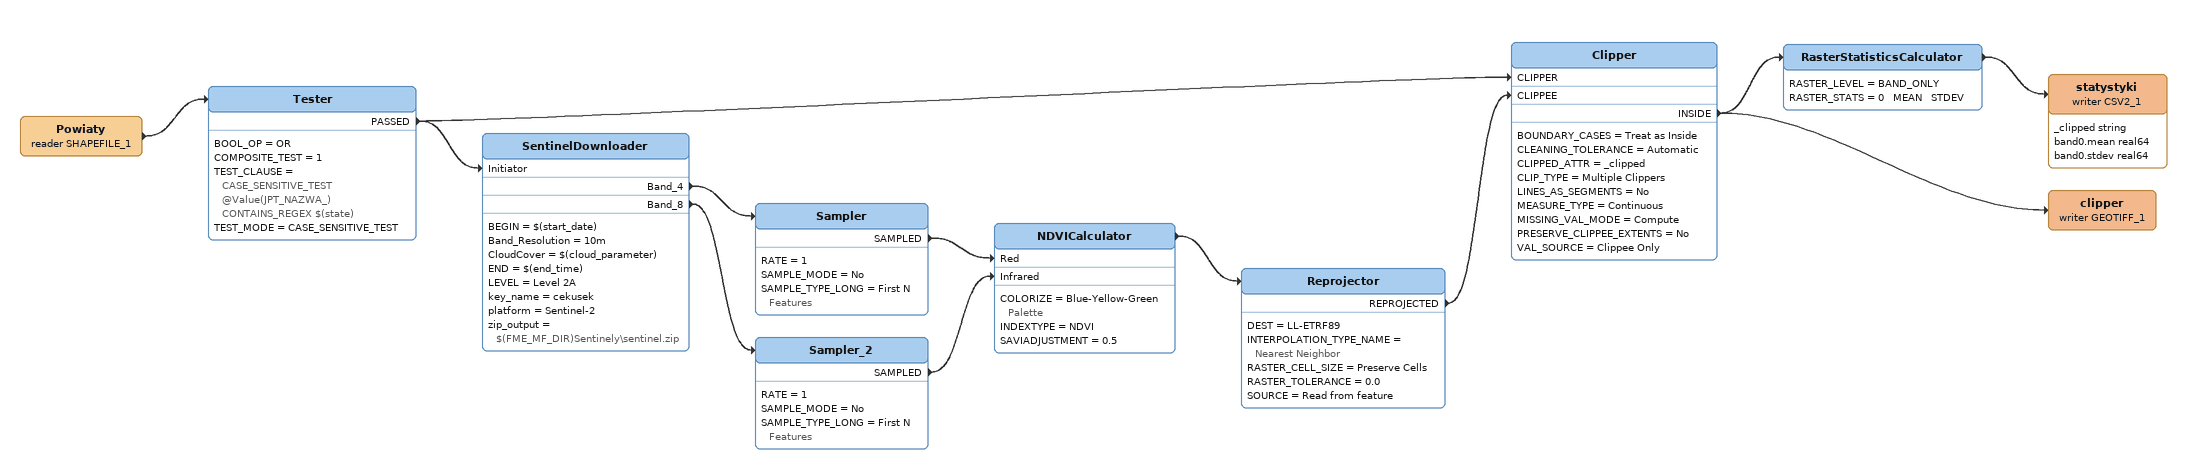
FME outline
Powiaty (reader SHAPEFILE_1)
    -> Tester
Tester
    BOOL_OP = OR
    COMPOSITE_TEST = 1
    TEST_CLAUSE = CASE_SENSITIVE_TEST @Value(JPT_NAZWA_) CONTAINS_REGEX $(state)
    TEST_MODE = CASE_SENSITIVE_TEST
    PASSED -> SentinelDownloader [Initiator]
    PASSED -> Clipper [CLIPPER]
SentinelDownloader
    BEGIN = $(start_date)
    Band_Resolution = 10m
    CloudCover = $(cloud_parameter)
    END = $(end_time)
    LEVEL = Level 2A
    key_name = cekusek
    platform = Sentinel-2
    zip_output = $(FME_MF_DIR)Sentinely\sentinel.zip
    Band_4 -> Sampler
    Band_8 -> Sampler_2
Sampler
    RATE = 1
    SAMPLE_MODE = No
    SAMPLE_TYPE_LONG = First N Features
    SAMPLED -> NDVICalculator [Red]
Sampler_2
    RATE = 1
    SAMPLE_MODE = No
    SAMPLE_TYPE_LONG = First N Features
    SAMPLED -> NDVICalculator [Infrared]
NDVICalculator
    COLORIZE = Blue-Yellow-Green Palette
    INDEXTYPE = NDVI
    SAVIADJUSTMENT = 0.5
    -> Reprojector
Reprojector
    DEST = LL-ETRF89
    INTERPOLATION_TYPE_NAME = Nearest Neighbor
    RASTER_CELL_SIZE = Preserve Cells
    RASTER_TOLERANCE = 0.0
    SOURCE = Read from feature
    REPROJECTED -> Clipper [CLIPPEE]
Clipper
    BOUNDARY_CASES = Treat as Inside
    CLEANING_TOLERANCE = Automatic
    CLIPPED_ATTR = _clipped
    CLIP_TYPE = Multiple Clippers
    LINES_AS_SEGMENTS = No
    MEASURE_TYPE = Continuous
    MISSING_VAL_MODE = Compute
    PRESERVE_CLIPPEE_EXTENTS = No
    VAL_SOURCE = Clippee Only
    INSIDE -> clipper (writer GEOTIFF_1)
    INSIDE -> RasterStatisticsCalculator
RasterStatisticsCalculator
    RASTER_LEVEL = BAND_ONLY
    RASTER_STATS = 0   MEAN   STDEV
    -> statystyki (writer CSV2_1)
statystyki (writer CSV2_1)
    attributes: _clipped string, band0.mean real64, band0.stdev real64
clipper (writer GEOTIFF_1)
